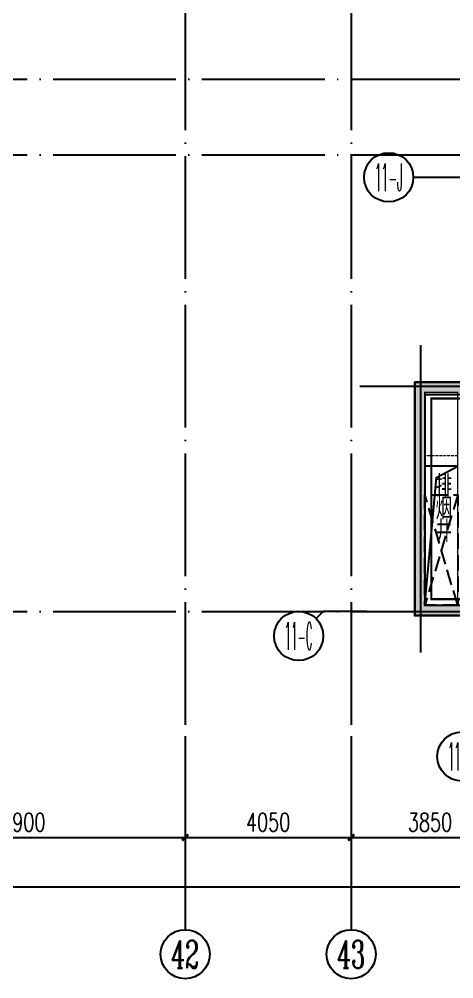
# Model space of a CAD drawing. Extents: x 290727 to 13733020, y 1731457 to 3643100.
# Drawn here: x 683162 to 693767, y 2132709 to 2156142 of the extents above; entities that cross this region are included whole.
import ezdxf
from ezdxf.enums import TextEntityAlignment as Align

# ---------------------------------------------------------------- set-up
doc = ezdxf.new("R2010")
doc.units = 0
doc.header["$LTSCALE"] = 10
for name, pattern in [('DASH', [0.35, 0.25, -0.1]), ('DASHED', [0.75, 0.5, -0.25]), ('DOTE', [2.42, 2, -0.2, 0.02, -0.2])]:
    doc.linetypes.add(name, pattern=pattern)
doc.layers.get('0').update_dxf_attribs({"linetype": 'CONTINUOUS'})
for name, color, linetype in [('AXIS', 3, 'CONTINUOUS'), ('AXIS_TEXT', 7, 'CONTINUOUS'), ('BEAM_CONT', 4, 'CONTINUOUS'), ('BEAM_DASH', 144, 'DASHED'), ('DOTE', 8, 'DOTE'), ('PUB_HATCH', 8, 'CONTINUOUS'), ('WALL', 255, 'CONTINUOUS'), ('作业图', 4, 'CONTINUOUS'), ('文字', 4, 'CONTINUOUS'), ('洞口边线', 7, 'CONTINUOUS'), ('防火分区示意线', 4, 'CONTINUOUS'), ('防火分区线', 7, 'CONTINUOUS'), ('风井', 211, 'CONTINUOUS')]:
    doc.layers.add(name, color=color, linetype=linetype)
doc.layers.add('DIM_MODI', color=6, linetype='CONTINUOUS', plot=False)
doc.layers.get('0').off()
doc.styles.add('_TCH_AXIS', font='COMPLEX', dxfattribs={"bigfont": 'GBCBIG'})
doc.styles.add('_TCH_DIM_T3', font='SIMPLEX', dxfattribs={"width": 0.705882, "bigfont": 'GBCBIG'})
doc.styles.add('COMPLEX', font='COMPLEX')
doc.styles.add('HNSJY', font='HNSJY-07', dxfattribs={"width": 0.8, "bigfont": 'HNSJY-HZ'})
doc.dimstyles.new('_TCH_ARCH&&150', dxfattribs={"dimtxt": 446.25, "dimasz": 150, "dimexe": 375, "dimexo": 450, "dimgap": 150, "dimtad": 1, "dimdec": 0, "dimzin": 0, "dimdsep": 46, "dimtxsty": '_TCH_DIM_T3', "dimblk": 'ARCHTICK', "dimcen": 0.09, "dimclrt": 7, "dimazin": 2, "dimtfac": 1, "dimtdec": 0, "dimtix": 1, "dimtmove": 2, "dimatfit": 3, "dimfxl": 1, "dimtolj": 1, "dimtzin": 0, "dimarcsym": 0})

# ---------------------------------------------------------------- blocks, each defined once
blk = doc.blocks.new('_AXISO')
blk.add_circle((0, 0), 0.5)
at = {"layer": 'AXIS_TEXT', "style": 'COMPLEX', "width": 1.041667}
blk.add_attdef('A', text='', height=0.56, dxfattribs=at).set_placement((-0.25, -0.28), (0.25, -0.28), align=Align.FIT)
blk = doc.blocks.new('_ArchTick')
at = {"color": 0, "linetype": 'ByBlock', "const_width": 0.4}
blk.add_lwpolyline([(-0.5, -0.5), (0.5, 0.5)], dxfattribs=at)
blk = doc.blocks.new('*D99')
at = {"layer": 'AXIS', "color": 0, "linetype": 'Continuous', "lineweight": -2, "transparency": 16777216}
for p, q in [((16384, 11750), (16384, 8146)), ((235384, 11750), (235384, 8146)), ((16384, 8521), (235384, 8521))]:
    blk.add_line(p, q, dxfattribs=at)
at = {"layer": 'AXIS', "color": 0, "linetype": 'Continuous', "lineweight": -2, "transparency": 16777216, "xscale": 150, "yscale": 150, "zscale": 150, "rotation": 180}
blk.add_blockref('_ArchTick', (16384, 8521), dxfattribs=at)
at = {"layer": 'AXIS', "color": 0, "linetype": 'Continuous', "lineweight": -2, "transparency": 16777216, "xscale": 150, "yscale": 150, "zscale": 150}
blk.add_blockref('_ArchTick', (235384, 8521), dxfattribs=at)
at = {"layer": 'AXIS', "color": 7, "linetype": 'Continuous', "transparency": 16777216, "insert": (125884, 8895), "char_height": 446.2, "attachment_point": 5, "style": '_TCH_DIM_T3'}
blk.add_mtext('\\A1;219000', dxfattribs=at)
blk = doc.blocks.new('*D124')
at = {"layer": 'AXIS', "color": 0, "linetype": 'Continuous', "lineweight": -2, "transparency": 16777216}
for p, q in [((194384, 11750), (194384, 9346)), ((202284, 11750), (202284, 9346)), ((194384, 9721), (202284, 9721))]:
    blk.add_line(p, q, dxfattribs=at)
at = {"layer": 'AXIS', "color": 0, "linetype": 'Continuous', "lineweight": -2, "transparency": 16777216, "xscale": 150, "yscale": 150, "zscale": 150, "rotation": 180}
blk.add_blockref('_ArchTick', (194384, 9721), dxfattribs=at)
at = {"layer": 'AXIS', "color": 0, "linetype": 'Continuous', "lineweight": -2, "transparency": 16777216, "xscale": 150, "yscale": 150, "zscale": 150}
blk.add_blockref('_ArchTick', (202284, 9721), dxfattribs=at)
at = {"layer": 'AXIS', "color": 7, "linetype": 'Continuous', "transparency": 16777216, "insert": (198334, 10095), "char_height": 446.2, "attachment_point": 5, "style": '_TCH_DIM_T3'}
blk.add_mtext('\\A1;7900', dxfattribs=at)
blk = doc.blocks.new('*D125')
at = {"layer": 'AXIS', "color": 0, "linetype": 'Continuous', "lineweight": -2, "transparency": 16777216}
for p, q in [((202284, 11750), (202284, 9346)), ((206334, 11750), (206334, 9346)), ((202284, 9721), (206334, 9721))]:
    blk.add_line(p, q, dxfattribs=at)
at = {"layer": 'AXIS', "color": 0, "linetype": 'Continuous', "lineweight": -2, "transparency": 16777216, "xscale": 150, "yscale": 150, "zscale": 150, "rotation": 180}
blk.add_blockref('_ArchTick', (202284, 9721), dxfattribs=at)
at = {"layer": 'AXIS', "color": 0, "linetype": 'Continuous', "lineweight": -2, "transparency": 16777216, "xscale": 150, "yscale": 150, "zscale": 150}
blk.add_blockref('_ArchTick', (206334, 9721), dxfattribs=at)
at = {"layer": 'AXIS', "color": 7, "linetype": 'Continuous', "transparency": 16777216, "insert": (204309, 10095), "char_height": 446.2, "attachment_point": 5, "style": '_TCH_DIM_T3'}
blk.add_mtext('\\A1;4050', dxfattribs=at)
blk = doc.blocks.new('*D126')
at = {"layer": 'AXIS', "color": 0, "linetype": 'Continuous', "lineweight": -2, "transparency": 16777216}
for p, q in [((206334, 11750), (206334, 9346)), ((210184, 11750), (210184, 9346)), ((206334, 9721), (210184, 9721))]:
    blk.add_line(p, q, dxfattribs=at)
at = {"layer": 'AXIS', "color": 0, "linetype": 'Continuous', "lineweight": -2, "transparency": 16777216, "xscale": 150, "yscale": 150, "zscale": 150, "rotation": 180}
blk.add_blockref('_ArchTick', (206334, 9721), dxfattribs=at)
at = {"layer": 'AXIS', "color": 0, "linetype": 'Continuous', "lineweight": -2, "transparency": 16777216, "xscale": 150, "yscale": 150, "zscale": 150}
blk.add_blockref('_ArchTick', (210184, 9721), dxfattribs=at)
at = {"layer": 'AXIS', "color": 7, "linetype": 'Continuous', "transparency": 16777216, "insert": (208259, 10095), "char_height": 446.2, "attachment_point": 5, "style": '_TCH_DIM_T3'}
blk.add_mtext('\\A1;3850', dxfattribs=at)
blk = doc.blocks.new('A$C26CF02E8')
at = {"layer": '风井', "linetype": 'DASH', "ltscale": 150}
for p, q in [((203315, 18965), (202515, 16265)), ((203315, 16265), (202515, 18965))]:
    blk.add_line(p, q, dxfattribs=at)
at = {"layer": '风井', "linetype": 'DASH', "ltscale": 150, "flags": 128}
blk.add_lwpolyline([(203315, 16265), (202515, 16265), (202515, 18965), (203315, 18965)], close=True, dxfattribs=at)
blk = doc.blocks.new('梁图-10.22')
at = {"color": 0}
blk.add_lwpolyline([(-1417924, 185808), (-1373224, 185798), (-1373224, 191499), (-1375574, 191499), (-1375574, 196598), (-1381474, 196599), (-1381474, 198999), (-1388474, 198999), (-1388474, 196599), (-1402674, 196599), (-1402674, 198999), (-1409674, 198999), (-1409674, 196599), (-1415574, 196599), (-1415574, 191501), (-1417924, 191501), (-1417924, 185808)], dxfattribs=at)
at = {"layer": 'BEAM_CONT', "color": 0, "lineweight": 18}
blk.add_line((-1417674, 189458), (-1416874, 189458), dxfattribs=at)
at = {"layer": 'BEAM_DASH', "color": 0, "lineweight": 18}
blk.add_line((-1416874, 189708), (-1417674, 189708), dxfattribs=at)
at = {"layer": 'WALL', "color": 0, "const_width": 40}
for points in [[(-1417924, 191508), (-1417924, 185808), (-1373224, 185808)], [(-1415574, 191508), (-1417924, 191508)]]:
    blk.add_lwpolyline(points, dxfattribs=at)
blk.add_lwpolyline([(-1417674, 191258), (-1416874, 191258), (-1416874, 186058), (-1417674, 186058)], close=True, dxfattribs=at)
at = {"layer": '洞口边线', "color": 0}
blk.add_lwpolyline([(-1416874, 189458), (-1417674, 189458), (-1417674, 186058), (-1417391, 189175), (-1416874, 189458)], close=True, dxfattribs=at)
blk = doc.blocks.new('A$C55C93FC2')
at = {"layer": 'AXIS', "linetype": 'Continuous'}
for p, q in [((202284.1, 12200), (202284.1, 7471.4)), ((206334.1, 12200), (206334.1, 7471.4))]:
    blk.add_line(p, q, dxfattribs=at)
at = {"layer": 'DOTE', "linetype": 'DOTE', "ltscale": 150}
for p, q in [((202284.1, 48142.4), (202284.1, 12200)), ((206334.1, 48142.4), (206334.1, 12200)), ((10299.5, 28242.4), (252290.8, 28242.4)), ((10299.5, 26392.4), (252290.8, 26392.4)), ((10299.5, 15242.4), (252290.8, 15242.4))]:
    blk.add_line(p, q, dxfattribs=at)
at = {"layer": 'AXIS', "linetype": 'Continuous'}
ref = blk.add_blockref('_AXISO', (202284.1, 6871.4), dxfattribs=dict(at, xscale=1200, yscale=1200, zscale=1200))
ref.add_attrib('A', '42', dxfattribs={"layer": 'AXIS_TEXT', "linetype": 'Continuous', "height": 678.82, "style": '_TCH_AXIS', "width": 0.6}).set_placement((201944.7, 6532), (202623.5, 6532), align=Align.FIT)
ref = blk.add_blockref('_AXISO', (206334.1, 6871.4), dxfattribs=dict(at, xscale=1200, yscale=1200, zscale=1200))
ref.add_attrib('A', '43', dxfattribs={"layer": 'AXIS_TEXT', "linetype": 'Continuous', "height": 678.82, "style": '_TCH_AXIS', "width": 0.6}).set_placement((205994.7, 6532), (206673.5, 6532), align=Align.FIT)
for p1, p2, distance, picture, middle in [((16384.1, 12200), (235384.4, 12200), -3678.6, '*D99', (125884.3, 8894.5)), ((194384.1, 12200), (202284.1, 12200), -2478.6, '*D124', (198334.1, 10094.5)), ((202284.1, 12200), (206334.1, 12200), -2478.6, '*D125', (204309.1, 10094.5)), ((206334.1, 12200), (210184.1, 12200), -2478.6, '*D126', (208259.1, 10094.5))]:
    dim = blk.add_aligned_dim(p1=p1, p2=p2, distance=distance, dimstyle='_TCH_ARCH&&150', dxfattribs=at)
    dim.commit()
    dim.dimension.update_dxf_attribs({"geometry": picture, "text_midpoint": middle})
blk = doc.blocks.new('车库建筑作业图')
at = {"layer": 'PUB_HATCH', "linetype": 'Continuous'}
for points in [[(693063, 2146980), (692813, 2147280), (692813, 2141580), (693063, 2141830)], [(692813, 2147280), (693063, 2146980), (693963, 2146980), (693962, 2147113), (693963, 2147280)], [(693063, 2141830), (692813, 2141580), (693963, 2141580), (693962, 2141663), (693963, 2141830)]]:
    blk.add_hatch(color=256, dxfattribs=at).paths.add_polyline_path(points)
at = {"layer": 'AXIS'}
for p, q in [((694279, 2152280), (692779, 2152280)), ((690406, 2141504), (690582, 2141680)), ((691647, 2141680), (690582, 2141680))]:
    blk.add_line(p, q, dxfattribs=at)
at = {"layer": 'DIM_MODI', "linetype": 'Continuous'}
for p, q in [((692813, 2141580), (692813, 2147280)), ((692813, 2147280), (695162, 2147280)), ((737512, 2141580), (692813, 2141580))]:
    blk.add_line(p, q, dxfattribs=at)
at = {"layer": 'DOTE', "linetype": 'Continuous', "ltscale": 150}
for p, q in [((692962, 2140680), (692962, 2148180)), ((691473, 2147180), (699163, 2147180))]:
    blk.add_line(p, q, dxfattribs=at)
at = {"layer": 'DOTE', "ltscale": 150}
blk.add_line((691647, 2141680), (738999, 2141680), dxfattribs=at)
at = {"layer": 'WALL', "linetype": 'Continuous'}
for p, q in [((692813, 2147280), (692813, 2141580)), ((692813, 2147280), (693963, 2147280)), ((693063, 2146980), (693063, 2141830)), ((693063, 2146980), (693963, 2146980)), ((693063, 2141830), (693963, 2141830)), ((692813, 2141580), (693963, 2141580))]:
    blk.add_line(p, q, dxfattribs=at)
at = {"layer": '防火分区示意线', "linetype": 'DASH', "ltscale": 300, "const_width": 50}
blk.add_lwpolyline([(693219, 2141980), (737069, 2141980), (737069, 2146880), (734769, 2146880), (734769, 2151980), (728869, 2151980), (728869, 2155430), (724736, 2155430), (724736, 2154380), (717969, 2154379), (717969, 2172480), (707019, 2172480), (704382, 2172480), (700819, 2172480), (700819, 2171580), (698669, 2171580), (698669, 2157680), (695641, 2157680), (695569, 2157680), (695569, 2146880), (693219, 2146880)], close=True, dxfattribs=at)
at = {"layer": '防火分区线', "linetype": 'Continuous', "flags": 128}
blk.add_lwpolyline([(692813, 2141580), (737512, 2141580), (737512, 2147280), (735162, 2147280), (735162, 2152380), (729263, 2152380), (729263, 2155830), (724212, 2155830), (724212, 2154780), (718363, 2154779), (718363, 2172880), (707013, 2172880), (704376, 2172880), (700413, 2172880), (700413, 2171980), (698263, 2171980), (698263, 2158080), (695635, 2158080), (695362, 2158080), (695162, 2158080), (695162, 2147280), (692813, 2147280)], close=True, dxfattribs=at)
at = {"layer": 'AXIS'}
ref = blk.add_blockref('_AXISO', (692179, 2152280), dxfattribs=dict(at, xscale=1200, yscale=1200, zscale=1200))
ref.add_attrib('A', '11-J', dxfattribs={"layer": 'AXIS_TEXT', "height": 678.8, "style": '_TCH_AXIS', "width": 0.313433}).set_placement((691839, 2151940), (692518, 2151940), align=Align.FIT)
ref = blk.add_blockref('_AXISO', (689982, 2141080), dxfattribs=dict(at, xscale=1200, yscale=1200, zscale=1200))
ref.add_attrib('A', '11-C', dxfattribs={"layer": 'AXIS_TEXT', "height": 678.8, "style": '_TCH_AXIS', "width": 0.295775}).set_placement((689642, 2140740), (690321, 2140740), align=Align.FIT)
ref = blk.add_blockref('_AXISO', (693962, 2138138), dxfattribs=dict(at, xscale=1200, yscale=1200, zscale=1200))
ref.add_attrib('A', '11-1', dxfattribs={"layer": 'AXIS_TEXT', "height": 678.8, "style": '_TCH_AXIS', "width": 0.323077}).set_placement((693623, 2137799), (694302, 2137799), align=Align.FIT)
at = {"layer": '文字', "linetype": 'Continuous'}
for name, p in [('A$C26CF02E8', (490548, 2125565)), ('A$C55C93FC2', (484928, 2126437))]:
    blk.add_blockref(name, p, dxfattribs=at)
at = {"layer": '文字', "linetype": 'Continuous', "style": 'HNSJY', "width": 0.8}
for s, p in [('排', (693326, 2144481)), ('烟', (693326, 2143930)), ('井', (693326, 2143379))]:
    blk.add_text(s, height=525, dxfattribs=at).set_placement(p)

msp = doc.modelspace()

# ---------------------------------------------------------------- block references
at = {"layer": '作业图', "color": 8, "linetype": 'ByBlock', "extrusion": (8.37508e-20, 6.90696e-07, 1)}
msp.add_blockref('梁图-10.22', (2110736, 1955772, 0), dxfattribs=at)
at = {"layer": '作业图', "linetype": 'Continuous'}
msp.add_blockref('车库建筑作业图', (0, 0), dxfattribs=at)

doc.saveas('drawing.dxf')
